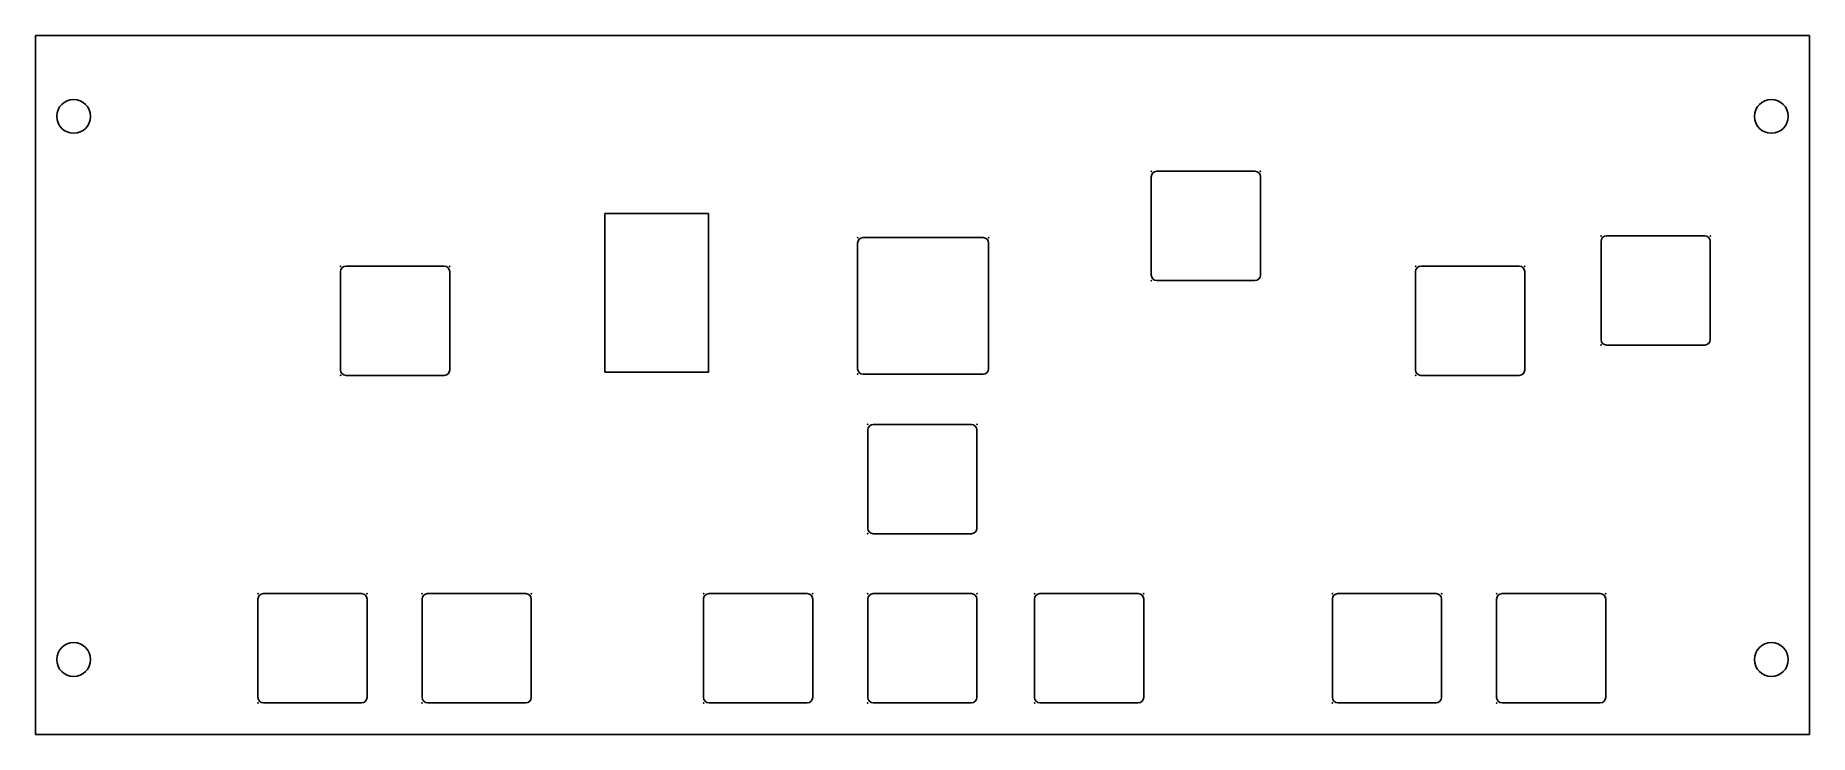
# Model space of a CAD drawing. Header units: centimetres. Extents: x 236.4 to 268.9, y 171.1 to 183.9.
import ezdxf

# ---------------------------------------------------------------- set-up
doc = ezdxf.new("R2010")
doc.units = ezdxf.units.CM
doc.header["$MEASUREMENT"] = 0
doc.layers.add('HYD_Fuel_Holes v5_0', color=7, linetype='Continuous')

msp = doc.modelspace()

# ---------------------------------------------------------------- linework, layer by layer
at = {"layer": 'HYD_Fuel_Holes v5_0'}
for p, q in [((268.903, 183.882), (236.403, 183.882)), ((236.403, 183.882), (236.403, 171.082)), ((268.903, 171.082), (268.903, 183.882)), ((256.944, 181.395), (258.744, 181.395)), ((256.844, 179.495), (256.844, 181.295)), ((258.844, 181.295), (258.844, 179.495)), ((246.835, 180.62), (248.735, 180.62)), ((246.835, 177.72), (246.835, 180.62)), ((248.735, 180.62), (248.735, 177.72)), ((251.464, 177.781), (251.464, 180.081)), ((251.564, 180.181), (253.764, 180.181)), ((253.864, 180.081), (253.864, 177.781)), ((265.083, 178.313), (265.083, 180.113)), ((265.183, 180.213), (266.983, 180.213)), ((267.083, 180.113), (267.083, 178.313)), ((241.992, 177.758), (241.992, 179.558)), ((242.092, 179.658), (243.892, 179.658)), ((243.992, 179.558), (243.992, 177.758)), ((261.685, 177.758), (261.685, 179.558)), ((261.785, 179.658), (263.585, 179.658)), ((263.685, 179.558), (263.685, 177.758)), ((258.744, 179.395), (256.944, 179.395)), ((266.983, 178.213), (265.183, 178.213)), ((243.892, 177.658), (242.092, 177.658)), ((248.735, 177.72), (246.835, 177.72)), ((253.764, 177.681), (251.564, 177.681)), ((263.585, 177.658), (261.785, 177.658)), ((251.65, 174.859), (251.65, 176.659)), ((251.75, 176.759), (253.55, 176.759)), ((253.65, 176.659), (253.65, 174.859)), ((253.55, 174.759), (251.75, 174.759)), ((240.478, 171.762), (240.478, 173.562)), ((240.578, 173.662), (242.378, 173.662)), ((242.478, 173.562), (242.478, 171.762)), ((243.486, 171.762), (243.486, 173.562)), ((243.586, 173.662), (245.386, 173.662)), ((245.486, 173.562), (245.486, 171.762)), ((248.642, 171.762), (248.642, 173.562)), ((248.742, 173.662), (250.542, 173.662)), ((250.642, 173.562), (250.642, 171.762)), ((251.65, 171.762), (251.65, 173.562)), ((251.75, 173.662), (253.55, 173.662)), ((253.65, 173.562), (253.65, 171.762)), ((254.705, 171.762), (254.705, 173.562)), ((254.805, 173.662), (256.605, 173.662)), ((256.705, 173.562), (256.705, 171.762)), ((260.162, 171.762), (260.162, 173.562)), ((260.262, 173.662), (262.062, 173.662)), ((262.162, 173.562), (262.162, 171.762)), ((263.17, 171.762), (263.17, 173.562)), ((263.27, 173.662), (265.07, 173.662)), ((265.17, 173.562), (265.17, 171.762)), ((242.378, 171.662), (240.578, 171.662)), ((245.386, 171.662), (243.586, 171.662)), ((250.542, 171.662), (248.742, 171.662)), ((253.55, 171.662), (251.75, 171.662)), ((256.605, 171.662), (254.805, 171.662)), ((262.062, 171.662), (260.262, 171.662)), ((265.07, 171.662), (263.27, 171.662)), ((236.403, 171.082), (268.903, 171.082))]:
    msp.add_line(p, q, dxfattribs=at)
for centre in [(237.103, 182.401), (268.203, 182.401), (237.103, 172.455), (268.203, 172.455)]:
    msp.add_circle(centre, 0.31, dxfattribs=at)
for centre, start, end in [((256.944, 181.295), 90, 180), ((258.744, 181.295), 0, 90), ((251.564, 180.081), 90, 180), ((253.764, 180.081), 0, 90), ((265.183, 180.113), 90, 180), ((266.983, 180.113), 0, 90), ((242.092, 179.558), 90, 180), ((243.892, 179.558), 0, 90), ((256.944, 179.495), 180, 270), ((258.744, 179.495), 270, 0), ((261.785, 179.558), 90, 180), ((263.585, 179.558), 0, 90), ((265.183, 178.313), 180, 270), ((266.983, 178.313), 270, 0), ((251.564, 177.781), 180, 270), ((253.764, 177.781), 270, 0), ((242.092, 177.758), 180, 270), ((243.892, 177.758), 270, 0), ((261.785, 177.758), 180, 270), ((263.585, 177.758), 270, 0), ((251.75, 176.659), 90, 180), ((253.55, 176.659), 0, 90), ((251.75, 174.859), 180, 270), ((253.55, 174.859), 270, 0), ((240.578, 173.562), 90, 180), ((242.378, 173.562), 0, 90), ((243.586, 173.562), 90, 180), ((245.386, 173.562), 0, 90), ((248.742, 173.562), 90, 180), ((250.542, 173.562), 0, 90), ((251.75, 173.562), 90, 180), ((253.55, 173.562), 0, 90), ((254.805, 173.562), 90, 180), ((256.605, 173.562), 0, 90), ((260.262, 173.562), 90, 180), ((262.062, 173.562), 0, 90), ((263.27, 173.562), 90, 180), ((265.07, 173.562), 0, 90), ((240.578, 171.762), 180, 270), ((242.378, 171.762), 270, 0), ((243.586, 171.762), 180, 270), ((245.386, 171.762), 270, 0), ((248.742, 171.762), 180, 270), ((250.542, 171.762), 270, 0), ((251.75, 171.762), 180, 270), ((253.55, 171.762), 270, 0), ((254.805, 171.762), 180, 270), ((256.605, 171.762), 270, 0), ((260.262, 171.762), 180, 270), ((262.062, 171.762), 270, 0), ((263.27, 171.762), 180, 270), ((265.07, 171.762), 270, 0)]:
    msp.add_arc(centre, 0.1, start, end, dxfattribs=at)
for p in [(256.844, 181.395), (258.844, 181.395), (251.464, 180.181), (253.864, 180.181), (265.083, 180.213), (267.083, 180.213), (241.992, 179.658), (243.992, 179.658), (261.685, 179.658), (263.685, 179.658), (256.844, 179.395), (265.083, 178.213), (241.992, 177.658), (251.464, 177.681), (261.685, 177.658), (251.65, 176.759), (253.65, 176.759), (251.65, 174.759), (240.478, 173.662), (242.478, 173.662), (243.486, 173.662), (245.486, 173.662), (248.642, 173.662), (250.642, 173.662), (251.65, 173.662), (253.65, 173.662), (254.705, 173.662), (256.705, 173.662), (260.162, 173.662), (262.162, 173.662), (263.17, 173.662), (265.17, 173.662), (240.478, 171.662), (243.486, 171.662), (248.642, 171.662), (251.65, 171.662), (254.705, 171.662), (260.162, 171.662), (263.17, 171.662)]:
    msp.add_point(p, dxfattribs=at)

doc.saveas('drawing.dxf')
